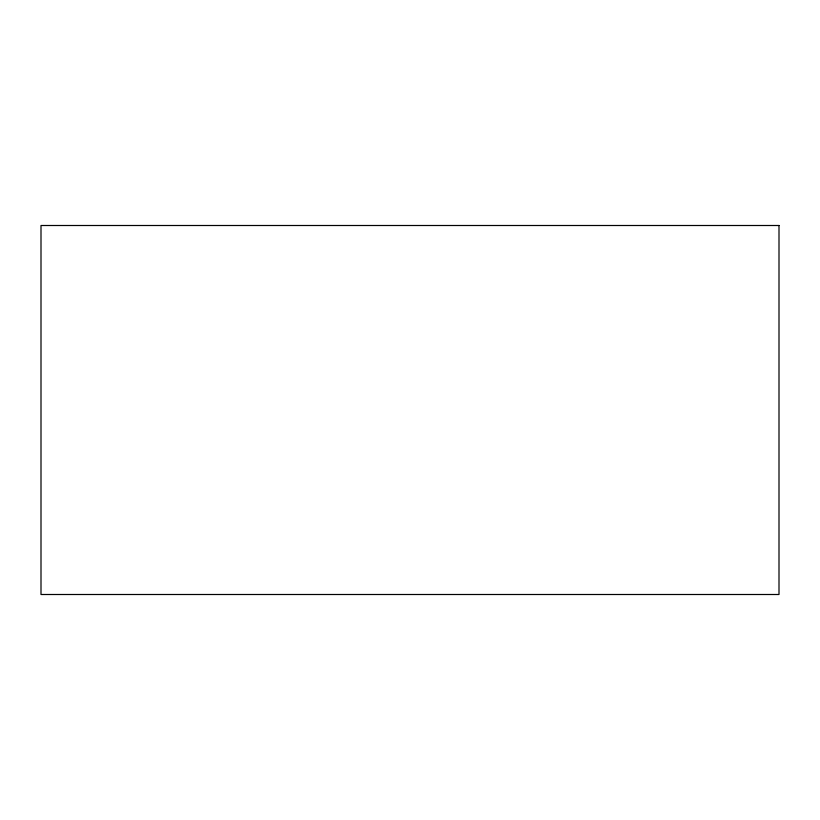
<?xml version="1.0" encoding="UTF-8"?>
<svg xmlns="http://www.w3.org/2000/svg" width="820" height="820" viewBox="0 0 820 820"><rect width="100%" height="100%" fill="white"/><g stroke="black" fill="none" stroke-linecap="round" stroke-linejoin="round"><path stroke-width="1.23" d="M779 225.5L41 225.5L41 594.5L779 594.5L779 225.5"/></g></svg>
